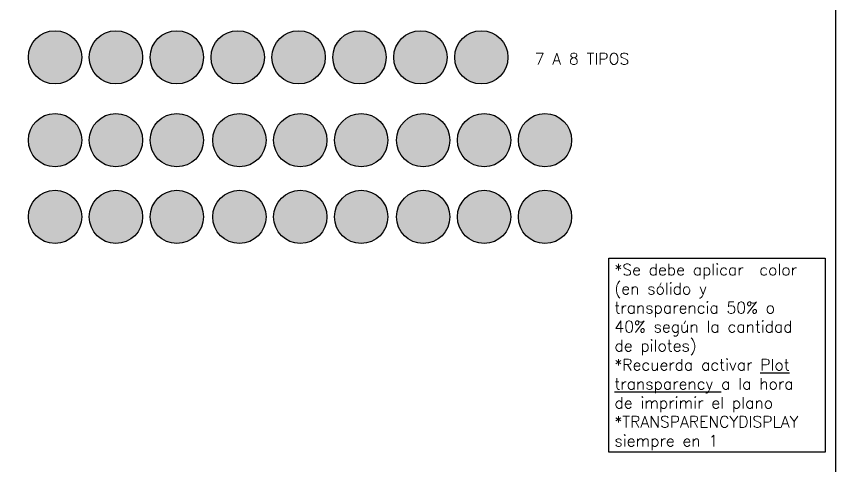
# Model space of a CAD drawing. Header units: millimetres. Extents: x -0.7 to 82.3, y -14.8 to 42.8.
# Drawn here: x 9.38 to 20.14, y 10.96 to 16.87 of the extents above; entities that cross this region are included whole.
import ezdxf

# ---------------------------------------------------------------- set-up
doc = ezdxf.new("R2010")
doc.units = ezdxf.units.MM
doc.header["$LTSCALE"] = 0.01
for name, color, linetype in [('FC_BORDES', 4, 'Continuous'), ('FC_HATCH 253', 253, 'Continuous'), ('FC_PILOTES', 150, 'Continuous'), ('FC_R-80', 11, 'Continuous')]:
    doc.layers.add(name, color=color, linetype=linetype)
doc.styles.add('FC_TEXT1', font='romans.shx')

msp = doc.modelspace()

# ---------------------------------------------------------------- hatches: boundary and pattern name
at = {"layer": 'FC_HATCH 253', "ltscale": 0.6, "transparency": 33554559}
h = msp.add_hatch(color=30, dxfattribs=at)
edge = h.paths.add_edge_path()
edge.add_arc((9.883, 16.3322), 0.35, 0, 360)
at = {"layer": 'FC_HATCH 253', "ltscale": 0.6, "true_color": 0x929890, "transparency": 33554559}
h = msp.add_hatch(color=252, dxfattribs=at)
h.dxf.hatch_style = 1
edge = h.paths.add_edge_path()
edge.add_arc((10.683, 16.3322), 0.35, 0, 360)
at = {"layer": 'FC_HATCH 253', "ltscale": 0.6, "true_color": 0x5bd6ca, "transparency": 33554559}
h = msp.add_hatch(color=133, dxfattribs=at)
h.dxf.hatch_style = 1
edge = h.paths.add_edge_path()
edge.add_arc((11.483, 16.3322), 0.35, 0, 360)
at = {"layer": 'FC_HATCH 253', "ltscale": 0.6, "true_color": 0x0067b0, "transparency": 33554559}
h = msp.add_hatch(color=144, dxfattribs=at)
h.dxf.hatch_style = 1
edge = h.paths.add_edge_path()
edge.add_arc((12.283, 16.3322), 0.35, 0, 360)
at = {"layer": 'FC_HATCH 253', "ltscale": 0.6, "true_color": 0xffea2e, "transparency": 33554559}
h = msp.add_hatch(color=2, dxfattribs=at)
h.dxf.hatch_style = 1
edge = h.paths.add_edge_path()
edge.add_arc((13.083, 16.3322), 0.35, 0, 360)
at = {"layer": 'FC_HATCH 253', "ltscale": 0.6, "true_color": 0xff524e, "transparency": 33554559}
h = msp.add_hatch(color=13, dxfattribs=at)
h.dxf.hatch_style = 1
edge = h.paths.add_edge_path()
edge.add_arc((13.883, 16.3322), 0.35, 0, 360)
at = {"layer": 'FC_HATCH 253', "ltscale": 0.6, "true_color": 0xd0008a, "transparency": 33554559}
h = msp.add_hatch(color=222, dxfattribs=at)
h.dxf.hatch_style = 1
edge = h.paths.add_edge_path()
edge.add_arc((14.683, 16.3322), 0.35, 0, 360)
at = {"layer": 'FC_HATCH 253', "ltscale": 0.6, "true_color": 0x00ba47, "transparency": 33554559}
h = msp.add_hatch(color=102, dxfattribs=at)
h.dxf.hatch_style = 1
edge = h.paths.add_edge_path()
edge.add_arc((15.483, 16.3322), 0.35, 0, 360)
at = {"layer": 'FC_HATCH 253', "ltscale": 0.6, "true_color": 0xfe5000, "transparency": 33554559}
h = msp.add_hatch(color=20, dxfattribs=at)
h.dxf.hatch_style = 1
edge = h.paths.add_edge_path()
edge.add_arc((9.883, 15.2427), 0.35, 0, 360)
at = {"layer": 'FC_HATCH 253', "ltscale": 0.6, "true_color": 0xdb887d, "transparency": 33554559}
h = msp.add_hatch(color=23, dxfattribs=at)
h.dxf.hatch_style = 1
edge = h.paths.add_edge_path()
edge.add_arc((10.683, 15.2427), 0.35, 0, 360)
at = {"layer": 'FC_HATCH 253', "ltscale": 0.6, "true_color": 0xbe484f, "transparency": 33554559}
h = msp.add_hatch(color=15, dxfattribs=at)
h.dxf.hatch_style = 1
edge = h.paths.add_edge_path()
edge.add_arc((11.483, 15.2427), 0.35, 0, 360)
at = {"layer": 'FC_HATCH 253', "ltscale": 0.6, "true_color": 0xcbcec7, "transparency": 33554559}
h = msp.add_hatch(color=9, dxfattribs=at)
h.dxf.hatch_style = 1
edge = h.paths.add_edge_path()
edge.add_arc((12.305, 15.2427), 0.35, 0, 360)
at = {"layer": 'FC_HATCH 253', "ltscale": 0.6, "true_color": 0x929890, "transparency": 33554559}
h = msp.add_hatch(color=252, dxfattribs=at)
h.dxf.hatch_style = 1
edge = h.paths.add_edge_path()
edge.add_arc((13.105, 15.2427), 0.35, 0, 360)
at = {"layer": 'FC_HATCH 253', "ltscale": 0.6, "true_color": 0x6d7979, "transparency": 33554559}
h = msp.add_hatch(color=8, dxfattribs=at)
h.dxf.hatch_style = 1
edge = h.paths.add_edge_path()
edge.add_arc((13.905, 15.2427), 0.35, 0, 360)
at = {"layer": 'FC_HATCH 253', "ltscale": 0.6, "true_color": 0xba93df, "transparency": 33554559}
h = msp.add_hatch(color=191, dxfattribs=at)
h.dxf.hatch_style = 1
edge = h.paths.add_edge_path()
edge.add_arc((14.7194, 15.2427), 0.35, 0, 360)
at = {"layer": 'FC_HATCH 253', "ltscale": 0.6, "true_color": 0xa3c57a, "transparency": 33554559}
h = msp.add_hatch(color=73, dxfattribs=at)
h.dxf.hatch_style = 1
edge = h.paths.add_edge_path()
edge.add_arc((15.5194, 15.2427), 0.35, 0, 360)
at = {"layer": 'FC_HATCH 253', "ltscale": 0.6, "true_color": 0x549e58, "transparency": 33554559}
h = msp.add_hatch(color=105, dxfattribs=at)
h.dxf.hatch_style = 1
edge = h.paths.add_edge_path()
edge.add_arc((16.3194, 15.2427), 0.35, 0, 360)
at = {"layer": 'FC_HATCH 253', "ltscale": 0.6, "true_color": 0x7758b3, "transparency": 33554559}
h = msp.add_hatch(color=195, dxfattribs=at)
h.dxf.hatch_style = 1
edge = h.paths.add_edge_path()
edge.add_arc((9.883, 14.234), 0.35, 0, 360)
at = {"layer": 'FC_HATCH 253', "ltscale": 0.6, "true_color": 0xf541b7, "transparency": 33554559}
h = msp.add_hatch(color=223, dxfattribs=at)
h.dxf.hatch_style = 1
edge = h.paths.add_edge_path()
edge.add_arc((10.683, 14.234), 0.35, 0, 360)
at = {"layer": 'FC_HATCH 253', "ltscale": 0.6, "true_color": 0x7f4031, "transparency": 33554559}
h = msp.add_hatch(color=17, dxfattribs=at)
h.dxf.hatch_style = 1
edge = h.paths.add_edge_path()
edge.add_arc((11.483, 14.234), 0.35, 0, 360)
at = {"layer": 'FC_HATCH 253', "ltscale": 0.6, "true_color": 0xff8767, "transparency": 33554585}
h = msp.add_hatch(color=11, dxfattribs=at)
h.dxf.hatch_style = 1
edge = h.paths.add_edge_path()
edge.add_arc((12.305, 14.234), 0.35, 0, 360)
at = {"layer": 'FC_HATCH 253', "ltscale": 0.6, "true_color": 0x6cd1ef, "transparency": 33554585}
h = msp.add_hatch(color=141, dxfattribs=at)
h.dxf.hatch_style = 1
edge = h.paths.add_edge_path()
edge.add_arc((13.105, 14.234), 0.35, 0, 360)
at = {"layer": 'FC_HATCH 253', "ltscale": 0.6, "true_color": 0x63d05a, "transparency": 33554585}
h = msp.add_hatch(color=93, dxfattribs=at)
h.dxf.hatch_style = 1
edge = h.paths.add_edge_path()
edge.add_arc((13.905, 14.234), 0.35, 0, 360)
at = {"layer": 'FC_HATCH 253', "ltscale": 0.6, "true_color": 0xf8aadd, "transparency": 33554585}
h = msp.add_hatch(color=221, dxfattribs=at)
h.dxf.hatch_style = 1
edge = h.paths.add_edge_path()
edge.add_arc((14.7194, 14.234), 0.35, 0, 360)
at = {"layer": 'FC_HATCH 253', "ltscale": 0.6, "true_color": 0xff2d21, "transparency": 33554585}
h = msp.add_hatch(color=20, dxfattribs=at)
h.dxf.hatch_style = 1
edge = h.paths.add_edge_path()
edge.add_arc((15.5194, 14.234), 0.35, 0, 360)
at = {"layer": 'FC_HATCH 253', "ltscale": 0.6, "true_color": 0xe4e83b, "transparency": 33554585}
h = msp.add_hatch(color=53, dxfattribs=at)
h.dxf.hatch_style = 1
edge = h.paths.add_edge_path()
edge.add_arc((16.3194, 14.234), 0.35, 0, 360)

# ---------------------------------------------------------------- linework, layer by layer
at = {"layer": 'FC_BORDES', "ltscale": 1.5}
msp.add_lwpolyline([(0, 42.7823), (20.1371, 42.7823), (20.1371, 0), (0, 0)], close=True, dxfattribs=at)
at = {"layer": 'FC_PILOTES'}
for centre in [(9.883, 16.3322), (10.683, 16.3322), (11.483, 16.3322), (12.283, 16.3322), (13.083, 16.3322), (13.883, 16.3322), (14.683, 16.3322), (15.483, 16.3322), (9.883, 15.2427), (10.683, 15.2427), (11.483, 15.2427), (12.305, 15.2427), (13.105, 15.2427), (13.905, 15.2427), (14.7194, 15.2427), (15.5194, 15.2427), (16.3194, 15.2427), (9.883, 14.234), (10.683, 14.234), (11.483, 14.234), (12.305, 14.234), (13.105, 14.234), (13.905, 14.234), (14.7194, 14.234), (15.5194, 14.234), (16.3194, 14.234)]:
    msp.add_circle(centre, 0.35, dxfattribs=at)

# ---------------------------------------------------------------- texts
at = {"layer": 'FC_R-80', "insert": (16.1841, 16.238), "char_height": 0.15, "attachment_point": 7, "style": 'FC_TEXT1'}
msp.add_mtext('7 A 8 TIPOS', dxfattribs=at)
at = {"layer": 'FC_R-80', "insert": (17.2318, 11.1656), "char_height": 0.15, "width": 2.694357, "attachment_point": 7, "style": 'FC_TEXT1', "bg_fill": 16, "box_fill_scale": 1.5, "bg_fill_color": 256, "bg_fill_transparency": 0}
msp.add_mtext('*Se debe aplicar  color (en sólido y transparencia 50% o 40% según la cantidad de pilotes)\\P\\pxt0;*Recuerda activar {\\LPlot transparency} a la hora de imprimir el plano\\P\\ptz;*TRANSPARENCYDISPLAY siempre en 1', dxfattribs=at)

doc.saveas('drawing.dxf')
